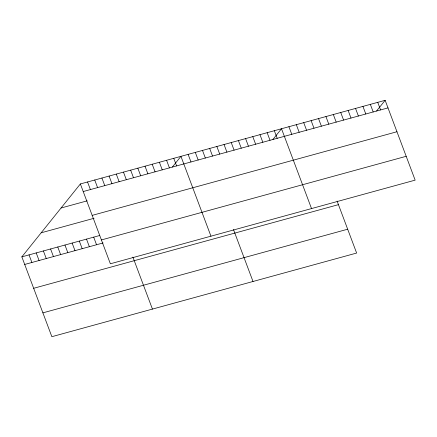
<?xml version="1.0" encoding="UTF-8"?>
<svg xmlns="http://www.w3.org/2000/svg" width="437" height="437" viewBox="0 0 437 437"><rect width="100%" height="100%" fill="white"/><g stroke="black" fill="none" stroke-linecap="round" stroke-linejoin="round"><path stroke-width="0.66" d="M337.102 201.08L356.636 253.05L51.856 336.692L21.85 256.863L80.364 183.95L385.144 100.308L415.15 180.137L110.37 263.779L80.364 183.95M172.358 167.038L180.94 156.348L210.951 236.177M272.934 139.436L281.515 128.746L311.526 208.58M376.563 110.998L385.144 100.308M83.221 191.543L387.996 107.901M61.054 208.007L87.176 200.84M92.18 215.381L396.96 131.739M41.16 232.801L94.059 218.282M21.85 256.863L99.57 235.532M101.411 239.94L406.192 156.299M24.707 264.456L103.077 242.95M33.665 288.294L338.446 204.653M42.897 312.854L347.677 229.212M377.743 102.34L380.594 109.933M370.341 104.367L373.193 111.965M362.939 106.399L365.791 113.997M355.538 108.431L358.389 116.029M348.136 110.463L350.987 118.061M340.734 112.495L343.586 120.088M333.333 114.527L336.184 122.12M325.931 116.559L328.782 124.152M318.529 118.585L321.381 126.184M311.128 120.617L313.979 128.216M303.72 122.65L306.577 130.248M296.319 124.682L299.176 132.28M288.917 126.714L291.774 134.306M274.332 130.718L277.189 138.31M267.149 132.69L270.006 140.282M259.966 134.656L262.823 142.254M252.783 136.628L255.64 144.226M245.599 138.6L248.451 146.198M238.411 140.572L241.268 148.17M231.228 142.544L234.085 150.142M224.044 144.516L226.901 152.114M216.861 146.488L219.718 154.086M209.678 148.46L212.535 156.058M233.473 229.518L253.012 281.488M202.495 150.432L205.346 158.03M195.312 152.404L198.163 159.997M188.123 154.376L190.98 161.969M173.757 158.32L176.614 165.913M166.573 160.286L169.43 167.884M159.39 162.258L162.242 169.856M152.207 164.23L155.059 171.828M145.018 166.202L147.875 173.8M137.835 168.174L140.692 175.772M130.652 170.146L133.509 177.744M123.469 172.118L126.326 179.716M116.286 174.09L119.137 181.688M109.103 176.062L111.954 183.66M132.897 257.12L152.437 309.09M101.914 178.034L104.771 185.627M94.731 180.006L97.588 187.599M87.547 181.978L90.404 189.571M93.693 237.144L96.544 244.742M86.504 239.115L89.361 246.714M79.321 241.087L82.178 248.686M72.138 243.059L74.995 250.658M64.955 245.031L67.811 252.63M57.771 247.003L60.628 254.602M50.588 248.975L53.44 256.574M43.4 250.947L46.256 258.54M36.216 252.919L39.073 260.512M29.033 254.891L31.89 262.484"/></g></svg>
